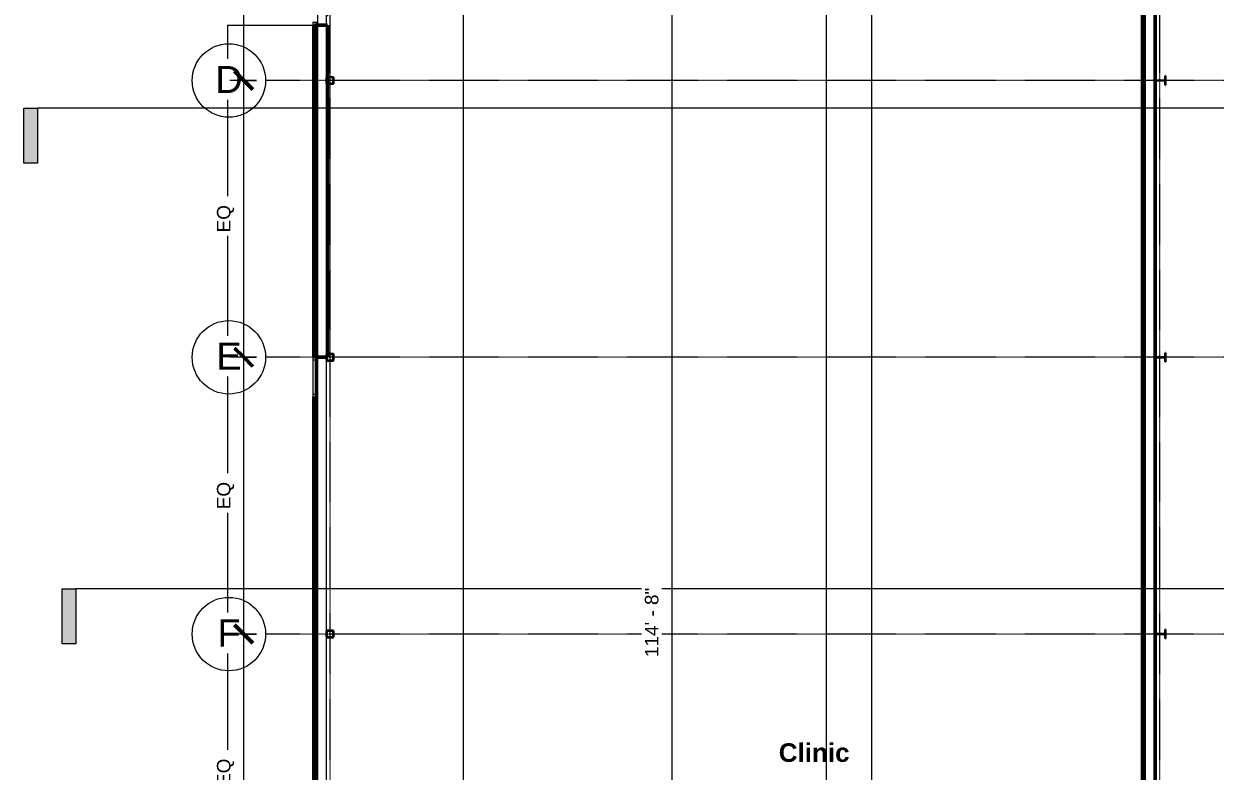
# Model space of a CAD drawing. Header units: inches. Extents: x 21806 to 26875, y -23174 to -20350.
# Drawn here: x 21806 to 22845, y -22228 to -21577 of the extents above; entities that cross this region are included whole.
import ezdxf

# ---------------------------------------------------------------- set-up
doc = ezdxf.new("R2010")
doc.units = ezdxf.units.IN
doc.header["$MEASUREMENT"] = 0
doc.linetypes.add('Grid Line 1_2_', pattern=[0.875, 0.5, -0.125, 0.125, -0.125])
for name, color, linetype, lineweight in [('A-ANNO-DIMS', 211, 'Continuous', 9), ('A-ANNO-DIMS-128', 211, 'Continuous', 9), ('A-DETL', 90, 'Continuous', 9), ('A-GLAZ-CURT', 52, 'Continuous', 9), ('A-GLAZ-CWMG', 51, 'Continuous', 9), ('A-WALL', 113, 'Continuous', 13), ('A-WALL-PATT', 111, 'Continuous', 50), ('C-BLDG-PADS', 91, 'Continuous', 9), ('C-TOPO', 7, 'Continuous', 9), ('Conc', 7, 'Continuous', 9), ('G-ANNO-SYMB', 111, 'Continuous', 9), ('L-SITE-WALL', 31, 'Continuous', 13), ('M-AREA-IDEN', 171, 'Continuous', 9), ('S-BEAM', 12, 'Continuous', 9), ('S-COLS', 52, 'Continuous', 9), ('S-GRID', 1, 'Continuous', 9), ('S-GRID-IDEN', 1, 'Continuous', 9)]:
    doc.layers.add(name, color=color, linetype=linetype, lineweight=lineweight)
doc.styles.add('Arial', font='arial.ttf', dxfattribs={"height": 11.802395})
doc.styles.add('Arial_1', font='arial.ttf', dxfattribs={"height": 23.60479})
doc.styles.add('Arial_B_1', font='arialbd.ttf', dxfattribs={"height": 16.236099})
doc.dimstyles.new('Linear_-_3_32__Arial', dxfattribs={"dimscale": 12, "dimtxt": 12, "dimasz": 1.333333, "dimexe": 1, "dimexo": 0.666667, "dimgap": 0.666667, "dimtad": 1, "dimdec": 0, "dimzin": 1, "dimdsep": 46, "dimlunit": 4, "dimtxsty": 'Arial', "dimblk1": 'OBLIQUE', "dimblk2": 'OBLIQUE', "dimsah": 1, "dimcen": 0.09, "dimdle": 1, "dimazin": 0, "dimtfac": 1, "dimtdec": 4, "dimtix": 1, "dimtmove": 0, "dimatfit": 3, "dimfxl": 1, "dimtvp": 1, "dimtfill": 1, "dimfrac": 2, "dimtolj": 1, "dimtzin": 0, "dimarcsym": 2})
doc.dimstyles.new('Linear_-_3_32__Arial_2', dxfattribs={"dimscale": 12, "dimtxt": 12, "dimasz": 1.333333, "dimexe": 1, "dimexo": 0.666667, "dimgap": 0.666667, "dimtad": 1, "dimdec": 0, "dimzin": 1, "dimdsep": 46, "dimlunit": 4, "dimtxsty": 'Arial', "dimblk1": 'OBLIQUE', "dimblk2": 'OBLIQUE', "dimsah": 1, "dimcen": 0.09, "dimdle": 1, "dimazin": 0, "dimtfac": 1, "dimtdec": 4, "dimtix": 1, "dimtmove": 0, "dimatfit": 3, "dimfxl": 1, "dimtvp": 1, "dimtfill": 1, "dimfrac": 2, "dimtolj": 1, "dimtzin": 0, "dimarcsym": 2})
doc.dimstyles.new('Linear_-_3_32__Arial_3', dxfattribs={"dimscale": 12, "dimtxt": 12, "dimasz": 1.333333, "dimexe": 1, "dimexo": 0.666667, "dimgap": 0.666667, "dimtad": 1, "dimdec": 0, "dimzin": 1, "dimdsep": 46, "dimlunit": 4, "dimtxsty": 'Arial', "dimblk1": 'OBLIQUE', "dimblk2": 'OBLIQUE', "dimsah": 1, "dimcen": 0.09, "dimdle": 1, "dimazin": 0, "dimtfac": 1, "dimtdec": 4, "dimtix": 1, "dimtmove": 0, "dimatfit": 3, "dimfxl": 1, "dimtvp": 1, "dimtfill": 1, "dimfrac": 2, "dimtolj": 1, "dimtzin": 0, "dimarcsym": 2})
pattern_1 = [(45, (0, 0), (-12.671354, 12.671354), []), (45, (0, 19.2), (-12.671354, 12.671354), [])]
pattern_2 = [(0, (0, 0), (0, 16), []), (90, (0, 0), (-16, 1e-15), [])]

# ---------------------------------------------------------------- blocks, each defined once
blk = doc.blocks.new('Girt_C - 8_D-948188-First Floor Plan')
at = {"layer": 'S-BEAM'}
for p, q in [((22061.6, -21143.7), (22061.6, -21178.2)), ((22069.6, -21178.2), (22069.6, -21146.3)), ((22061.6, -21540.9), (22061.6, -21578.2)), ((22069.6, -21578.2), (22069.6, -21540.9)), ((22061.6, -21867.4), (22061.6, -22336.6)), ((22069.6, -22106.3), (22069.6, -21870.1)), ((22069.6, -22336.6), (22069.6, -22111.3)), ((22061.6, -22545.1), (22061.6, -22685.8)), ((22069.6, -22686.6), (22069.6, -22545.6)), ((22061.6, -22689.8), (22061.6, -22786.2)), ((22069.6, -22687.6), (22069.6, -22686.6)), ((22069.6, -22781.8), (22069.6, -22687.6)), ((22061.8, -22786.2), (22061.6, -22786.2)), ((22069.5, -22786.2), (22061.8, -22786.2)), ((22069.6, -22786.2), (22069.5, -22786.2))]:
    blk.add_line(p, q, dxfattribs=at)
blk = doc.blocks.new('Rectangular Mullion - Profile_Polycarbonate_right-791729-First Floor Plan')
at = {"layer": 'A-GLAZ-CWMG', "lineweight": 20}
for p, q in [((0, 0.984875), (-2.834, 0.984875)), ((-2.834, 0.984875), (-2.834, 0.859875)), ((-2.834, 0.859875), (-2.7715, 0.859875)), ((-2.7715, 0.859875), (-2.7715, 0.922375)), ((-2.7715, 0.922375), (-0.0625, 0.922375)), ((-0.0625, 0.922375), (-0.0625, -1.078625)), ((0, -1.141125), (0, 0.984875)), ((-3.372, -0.787125), (-3.622, -0.787125)), ((-3.622, -0.787125), (-3.622, -1.141125)), ((-3.622, -1.141125), (0, -1.141125)), ((-3.5595, -1.078625), (-3.5595, -0.849625)), ((-3.5595, -0.849625), (-3.372, -0.849625)), ((-0.0625, -1.078625), (-3.5595, -1.078625)), ((-3.372, -0.849625), (-3.372, -0.787125))]:
    blk.add_line(p, q, dxfattribs=at)
blk = doc.blocks.new('System Panel - Glazed-827491-First Floor Plan')
at = {"layer": 'A-GLAZ-CURT', "lineweight": 13}
for p, q in [((15.125, -0.25), (-15.125, -0.25)), ((-15.125, -0.25), (-15.125, -1.25)), ((-15.125, -1.25), (15.125, -1.25)), ((15.125, -1.25), (15.125, -0.25))]:
    blk.add_line(p, q, dxfattribs=at)
at = {"layer": 'A-GLAZ-CURT'}
for p, q in [((-15.125, -1.25), (-15.125, -0.25)), ((15.125, -0.25), (-15.125, -0.25)), ((-15.125, -1.25), (15.125, -1.25)), ((15.125, -0.25), (15.125, -1.25))]:
    blk.add_line(p, q, dxfattribs=at)
blk = doc.blocks.new('Rectangular Mullion - Rectangular Mullion 1-789722-First Floor Plan')
at = {"layer": 'A-GLAZ-CWMG'}
for p, q in [((22057.5, -22303.9), (22057.5, -22334.2)), ((22061.5, -22303.9), (22061.5, -22334.2))]:
    blk.add_line(p, q, dxfattribs=at)
blk = doc.blocks.new('Rectangular Mullion - Rectangular Mullion 1-827436-First Floor Plan')
at = {"layer": 'A-GLAZ-CWMG', "lineweight": 20}
for p, q in [((-2, 2), (0, 2)), ((-2, -2), (-2, 2)), ((0, 2), (0, -2)), ((0, -2), (-2, -2))]:
    blk.add_line(p, q, dxfattribs=at)
blk = doc.blocks.new('Rectangular Mullion - Rectangular Mullion 1-827439-First Floor Plan')
at = {"layer": 'A-GLAZ-CWMG', "lineweight": 20}
for p, q in [((0, 2), (-2, 2)), ((-2, 2), (-2, -2)), ((0, -2), (0, 2)), ((-2, -2), (0, -2))]:
    blk.add_line(p, q, dxfattribs=at)
blk = doc.blocks.new('Grid - Grid Head - Circle-14747-First Floor Plan')
at = {"layer": 'S-GRID-IDEN'}
blk.add_circle((0, 0), 0.25, dxfattribs=at)
blk = doc.blocks.new('Section - 3_32_ x 3_8_-18514-First Floor Plan')
at = {"layer": 'G-ANNO-SYMB'}
blk.add_hatch(color=256, dxfattribs=at).paths.add_polyline_path([(0, 0.375), (0, 0), (-0.09375, 0), (-0.09375, 0.375)], flags=0)
for p, q in [((0, 0.375), (-0.09375, 0.375)), ((-0.09375, 0.375), (-0.09375, 0)), ((0, 0), (0, 0.375)), ((-0.09375, 0), (0, 0))]:
    blk.add_line(p, q, dxfattribs=at)
blk = doc.blocks.new('DIMBLOCK21-First Floor Plan')
at = {"layer": 'A-ANNO-DIMS-128'}
for p, q in [((22373.9, -21410.9), (22358.6, -21410.9)), ((22370.6, -21410.9), (22370.6, -22798.7)), ((22370.6, -21410.9), (22373.9, -21410.9)), ((22450.8, -22786.7), (22358.6, -22786.7)), ((22370.6, -22786.7), (22450.8, -22786.7))]:
    blk.add_line(p, q, dxfattribs=at)
at = {"layer": 'A-ANNO-DIMS-128', "lineweight": 50}
for p, q in [((22370.6, -21410.9), (22362.6, -21402.9)), ((22370.6, -21410.9), (22378.6, -21418.9)), ((22370.6, -22786.7), (22362.6, -22778.7)), ((22370.6, -22786.7), (22378.6, -22794.7))]:
    blk.add_line(p, q, dxfattribs=at)
at = {"layer": 'A-ANNO-DIMS-128', "color": 0, "insert": (22347.2, -22128.8), "char_height": 11.8, "width": 72, "attachment_point": 1, "rotation": 90, "line_spacing_factor": 0.938532, "style": 'Arial', "bg_fill": 3, "box_fill_scale": 1.25, "bg_fill_color": 0, "bg_fill_transparency": 0}
blk.add_mtext('114\' - 8"', dxfattribs=at)
blk = doc.blocks.new('_Oblique')
at = {"color": 0, "linetype": 'ByBlock', "lineweight": -2}
blk.add_line((-0.5, -0.5), (0.5, 0.5), dxfattribs=at)
blk = doc.blocks.new('DIMBLOCK22-First Floor Plan')
at = {"layer": 'A-ANNO-DIMS-128'}
for p, q in [((22599.8, -21418.9), (22599.8, -21476.7)), ((22599.8, -21464.7), (22599.8, -21418.9)), ((22070.3, -21570.2), (22070.3, -21452.7)), ((22058.3, -21464.7), (22599.8, -21464.7)), ((22070.3, -21464.7), (22070.3, -21570.2))]:
    blk.add_line(p, q, dxfattribs=at)
at = {"layer": 'A-ANNO-DIMS-128', "lineweight": 50}
for p, q in [((22070.3, -21464.7), (22078.3, -21456.7)), ((22599.8, -21464.7), (22607.8, -21456.7)), ((22070.3, -21464.7), (22062.3, -21472.7)), ((22599.8, -21464.7), (22591.8, -21472.7))]:
    blk.add_line(p, q, dxfattribs=at)
at = {"layer": 'A-ANNO-DIMS-128', "color": 0, "insert": (22309.5, -21441.3), "char_height": 11.8, "width": 61.145, "attachment_point": 1, "line_spacing_factor": 0.938532, "style": 'Arial', "bg_fill": 3, "box_fill_scale": 1.25, "bg_fill_color": 0, "bg_fill_transparency": 0}
blk.add_mtext('44\' - 2"', dxfattribs=at)
blk = doc.blocks.new('DIMBLOCK31-First Floor Plan')
at = {"layer": 'A-ANNO-DIMS-128', "lineweight": 50}
for p, q in [((21997.3, -22108.8), (21989.3, -22100.8)), ((21997.3, -22108.8), (22005.3, -22116.8)), ((21997.3, -22350.1), (21989.3, -22342.1)), ((21997.3, -22350.1), (22005.3, -22358.1))]:
    blk.add_line(p, q, dxfattribs=at)
at = {"layer": 'A-ANNO-DIMS-128'}
for p, q in [((22008.4, -22108.8), (21985.3, -22108.8)), ((21997.3, -22362.1), (21997.3, -22108.8)), ((21997.3, -22108.8), (22008.4, -22108.8)), ((22008.4, -22350.1), (21985.3, -22350.1)), ((21997.3, -22350.1), (22008.4, -22350.1))]:
    blk.add_line(p, q, dxfattribs=at)
at = {"layer": 'A-ANNO-DIMS-128', "color": 0, "insert": (21974, -22241.2), "char_height": 11.8, "width": 28.357, "attachment_point": 1, "rotation": 90, "line_spacing_factor": 0.938532, "style": 'Arial', "bg_fill": 3, "box_fill_scale": 1.25, "bg_fill_color": 0, "bg_fill_transparency": 0}
blk.add_mtext('EQ', dxfattribs=at)
blk = doc.blocks.new('DIMBLOCK32-First Floor Plan')
at = {"layer": 'A-ANNO-DIMS-128'}
for p, q in [((22008.4, -21867.6), (21985.3, -21867.6)), ((21997.3, -22108.8), (21997.3, -21867.6)), ((21997.3, -21867.6), (22008.4, -21867.6)), ((22008.4, -22108.8), (21985.3, -22108.8)), ((21997.3, -22108.8), (22008.4, -22108.8))]:
    blk.add_line(p, q, dxfattribs=at)
at = {"layer": 'A-ANNO-DIMS-128', "lineweight": 50}
for p, q in [((21997.3, -21867.6), (21989.3, -21859.6)), ((21997.3, -21867.6), (22005.3, -21875.6)), ((21997.3, -22108.8), (21989.3, -22100.8)), ((21997.3, -22108.8), (22005.3, -22116.8))]:
    blk.add_line(p, q, dxfattribs=at)
at = {"layer": 'A-ANNO-DIMS-128', "color": 0, "insert": (21974, -22000), "char_height": 11.8, "width": 28.357, "attachment_point": 1, "rotation": 90, "line_spacing_factor": 0.938532, "style": 'Arial', "bg_fill": 3, "box_fill_scale": 1.25, "bg_fill_color": 0, "bg_fill_transparency": 0}
blk.add_mtext('EQ', dxfattribs=at)
blk = doc.blocks.new('DIMBLOCK33-First Floor Plan')
at = {"layer": 'A-ANNO-DIMS-128', "lineweight": 50}
for p, q in [((21997.3, -21626.3), (21989.3, -21618.3)), ((21997.3, -21626.3), (22005.3, -21634.3)), ((21997.3, -21867.6), (21989.3, -21859.6)), ((21997.3, -21867.6), (22005.3, -21875.6))]:
    blk.add_line(p, q, dxfattribs=at)
at = {"layer": 'A-ANNO-DIMS-128'}
for p, q in [((22008.4, -21626.3), (21985.3, -21626.3)), ((21997.3, -21867.6), (21997.3, -21626.3)), ((21997.3, -21626.3), (22008.4, -21626.3)), ((22008.4, -21867.6), (21985.3, -21867.6)), ((21997.3, -21867.6), (22008.4, -21867.6))]:
    blk.add_line(p, q, dxfattribs=at)
at = {"layer": 'A-ANNO-DIMS-128', "color": 0, "insert": (21974, -21758.7), "char_height": 11.8, "width": 28.357, "attachment_point": 1, "rotation": 90, "line_spacing_factor": 0.938532, "style": 'Arial', "bg_fill": 3, "box_fill_scale": 1.25, "bg_fill_color": 0, "bg_fill_transparency": 0}
blk.add_mtext('EQ', dxfattribs=at)
blk = doc.blocks.new('DIMBLOCK34-First Floor Plan')
at = {"layer": 'A-ANNO-DIMS-128', "lineweight": 50}
for p, q in [((21997.3, -21385.1), (21989.3, -21377.1)), ((21997.3, -21385.1), (22005.3, -21393.1)), ((21997.3, -21626.3), (21989.3, -21618.3)), ((21997.3, -21626.3), (22005.3, -21634.3))]:
    blk.add_line(p, q, dxfattribs=at)
at = {"layer": 'A-ANNO-DIMS-128'}
for p, q in [((22008.4, -21385.1), (21985.3, -21385.1)), ((21997.3, -21626.3), (21997.3, -21385.1)), ((21997.3, -21385.1), (22008.4, -21385.1)), ((22008.4, -21626.3), (21985.3, -21626.3)), ((21997.3, -21626.3), (22008.4, -21626.3))]:
    blk.add_line(p, q, dxfattribs=at)
at = {"layer": 'A-ANNO-DIMS-128', "color": 0, "insert": (21974, -21517.5), "char_height": 11.8, "width": 28.357, "attachment_point": 1, "rotation": 90, "line_spacing_factor": 0.938532, "style": 'Arial', "bg_fill": 3, "box_fill_scale": 1.25, "bg_fill_color": 0, "bg_fill_transparency": 0}
blk.add_mtext('EQ', dxfattribs=at)

msp = doc.modelspace()

# ---------------------------------------------------------------- hatches: boundary and pattern name
at = {"layer": 'A-WALL-PATT', "lineweight": 9}
h = msp.add_hatch(dxfattribs=at)
h.set_pattern_fill('FP_12', color=256, style=0, pattern_type=2)
h.set_pattern_definition(pattern_2)
h.paths.add_polyline_path([(22783.5, -22253.4), (22783.5, -21413.2), (22782.5, -21413.2), (22782.5, -22253.4)], flags=0)
h.paths.add_polyline_path([(22782.5, -21408.5), (22783.5, -21408.5), (22783.5, -21368.7), (22782.5, -21368.7), (22782.5, -21407.1)], flags=0)
h.paths.add_polyline_path([(22783.5, -21336.7), (22783.5, -21292.8), (22782.5, -21292.8), (22782.5, -21336.7)], flags=0)
h.paths.add_polyline_path([(22782.5, -21234.6), (22783.5, -21234.6), (22783.5, -21192.2), (22782.5, -21192.2)], flags=0)
h.paths.add_polyline_path([(22783.5, -21160.2), (22783.5, -21124.8), (22782.5, -21124.8), (22782.5, -21160.2)], flags=0)
h = msp.add_hatch(dxfattribs=at)
h.set_pattern_fill('FP_12', color=256, style=0, pattern_type=2)
h.set_pattern_definition(pattern_2)
h.paths.add_polyline_path([(22060.1, -21867.4), (22060.9, -21867.4), (22060.9, -21578.2), (22060.1, -21578.2), (22060.1, -21833.2)], flags=0)
h = msp.add_hatch(dxfattribs=at)
h.set_pattern_fill('FP_10', color=256, style=0, pattern_type=2)
h.set_pattern_definition([(0, (0, 0), (40.96, 10.24), [1.69, -29.03, 1.69, -29.03, -163.84]), (0, (0, 0), (40.96, 10.24), [-61.44, 1.69, -59.75, 1.69, -29.03, -71.68]), (0, (0, 0), (40.96, 10.24), [-153.6, 1.69, -18.79, 1.69, -49.51]), (120, (15.36, 5.12), (-29.3481, 30.3524005), [1.69, -29.03, 1.69, -29.03, -163.84]), (120, (15.36, 5.12), (-29.3481, 30.3524005), [-61.44, 1.69, -59.75, 1.69, -29.03, -71.68]), (120, (15.36, 5.12), (-29.3481, 30.3524005), [-153.6, 1.69, -18.79, 1.69, -49.51]), (240, (20.48, 25.6), (-11.6119, -40.5924005), [1.69, -29.03, 1.69, -29.03, -163.84]), (240, (20.48, 25.6), (-11.6119, -40.5924005), [-61.44, 1.69, -59.75, 1.69, -29.03, -71.68]), (240, (20.48, 25.6), (-11.6119, -40.5924005), [-153.6, 1.69, -18.79, 1.69, -49.51])])
h.paths.add_polyline_path([(22070.3, -21867.4), (22070.3, -21578.2), (22069.6, -21578.2), (22069.6, -21867.4)], flags=0)
at = {"layer": 'S-COLS'}
h = msp.add_hatch(dxfattribs=at)
h.set_pattern_fill('FP_1', color=256, style=0, pattern_type=2)
h.set_pattern_definition(pattern_1)
h.paths.add_polyline_path([(22075.2, -21629.3), (22075.5, -21629.2), (22075.6, -21628.8), (22075.6, -21623.8), (22075.5, -21623.4), (22075.2, -21623.3), (22070.1, -21623.3), (22069.8, -21623.4), (22069.6, -21623.8), (22069.6, -21628.8), (22069.8, -21629.2), (22070.1, -21629.3)], flags=0)
h.paths.add_polyline_path([(22070.1, -21629.1), (22069.9, -21629), (22069.9, -21628.8), (22069.9, -21623.8), (22069.9, -21623.6), (22070.1, -21623.5), (22075.2, -21623.5), (22075.3, -21623.6), (22075.4, -21623.8), (22075.4, -21628.8), (22075.3, -21629), (22075.2, -21629.1)], flags=0)
h = msp.add_hatch(dxfattribs=at)
h.set_pattern_fill('FP_1', color=256, style=0, pattern_type=2)
h.set_pattern_definition(pattern_1)
h.paths.add_polyline_path([(22791.5, -21630.3), (22792, -21630.3), (22792, -21627.1), (22792.2, -21626.6), (22792.6, -21626.4), (22800.1, -21626.4), (22800.6, -21626.6), (22800.8, -21627.1), (22800.8, -21630.3), (22801.3, -21630.3), (22801.3, -21622.3), (22800.8, -21622.3), (22800.8, -21625.5), (22800.6, -21626), (22800.1, -21626.2), (22792.6, -21626.2), (22792.2, -21626), (22792, -21625.5), (22792, -21622.3), (22791.5, -21622.3)], flags=0)
h = msp.add_hatch(dxfattribs=at)
h.set_pattern_fill('FP_1', color=256, style=0, pattern_type=2)
h.set_pattern_definition(pattern_1)
h.paths.add_polyline_path([(22070.1, -21870.6), (22075.2, -21870.6), (22075.5, -21870.4), (22075.6, -21870.1), (22075.6, -21865), (22075.5, -21864.7), (22075.2, -21864.6), (22070.1, -21864.6), (22069.8, -21864.7), (22069.6, -21865), (22069.6, -21870.1), (22069.8, -21870.4)], flags=0)
h.paths.add_polyline_path([(22070.1, -21870.3), (22069.9, -21870.3), (22069.9, -21870.1), (22069.9, -21865), (22069.9, -21864.9), (22070.1, -21864.8), (22075.2, -21864.8), (22075.3, -21864.9), (22075.4, -21865), (22075.4, -21870.1), (22075.3, -21870.3), (22075.2, -21870.3)], flags=0)
h = msp.add_hatch(dxfattribs=at)
h.set_pattern_fill('FP_1', color=256, style=0, pattern_type=2)
h.set_pattern_definition(pattern_1)
h.paths.add_polyline_path([(22792, -21871.5), (22792, -21868.4), (22792.2, -21867.9), (22792.6, -21867.7), (22800.1, -21867.7), (22800.6, -21867.9), (22800.8, -21868.4), (22800.8, -21871.5), (22801.3, -21871.5), (22801.3, -21863.6), (22800.8, -21863.6), (22800.8, -21866.7), (22800.6, -21867.2), (22800.1, -21867.4), (22792.6, -21867.4), (22792.2, -21867.2), (22792, -21866.7), (22792, -21863.6), (22791.5, -21863.6), (22791.5, -21871.5)], flags=0)
h = msp.add_hatch(dxfattribs=at)
h.set_pattern_fill('FP_1', color=256, style=0, pattern_type=2)
h.set_pattern_definition(pattern_1)
h.paths.add_polyline_path([(22070.1, -22111.8), (22075.2, -22111.8), (22075.5, -22111.7), (22075.6, -22111.3), (22075.6, -22106.3), (22075.5, -22105.9), (22075.2, -22105.8), (22070.1, -22105.8), (22069.8, -22105.9), (22069.6, -22106.3), (22069.6, -22111.3), (22069.8, -22111.7)], flags=0)
h.paths.add_polyline_path([(22070.1, -22111.6), (22069.9, -22111.5), (22069.9, -22111.3), (22069.9, -22106.3), (22069.9, -22106.1), (22070.1, -22106), (22075.2, -22106), (22075.3, -22106.1), (22075.4, -22106.3), (22075.4, -22111.3), (22075.3, -22111.5), (22075.2, -22111.6)], flags=0)
h = msp.add_hatch(dxfattribs=at)
h.set_pattern_fill('FP_1', color=256, style=0, pattern_type=2)
h.set_pattern_definition(pattern_1)
h.paths.add_polyline_path([(22800.8, -22112.8), (22801.3, -22112.8), (22801.3, -22104.8), (22800.8, -22104.8), (22800.8, -22108), (22800.6, -22108.5), (22800.1, -22108.7), (22792.6, -22108.7), (22792.2, -22108.5), (22792, -22108), (22792, -22104.8), (22791.5, -22104.8), (22791.5, -22112.8), (22792, -22112.8), (22792, -22109.6), (22792.2, -22109.1), (22792.6, -22108.9), (22800.1, -22108.9), (22800.6, -22109.1), (22800.8, -22109.6)], flags=0)

# ---------------------------------------------------------------- linework, layer by layer
at = {"layer": 'A-DETL'}
msp.add_line((22189, -22787.3), (22189, -21413.2), dxfattribs=at)
at = {"layer": 'A-WALL'}
for p, q in [((22791.5, -21368.7), (22791.5, -22253.4)), ((22782.5, -21413.2), (22782.5, -22253.4)), ((22783.5, -21412.6), (22783.5, -22253.4)), ((22059.3, -21578.2), (22059.3, -21867.4)), ((22060.1, -21578.2), (22060.1, -21867.4)), ((22060.9, -21578.2), (22060.9, -21867.4)), ((22061.6, -21578.2), (22061.6, -21867.4)), ((22069.6, -21578.2), (22069.6, -21867.4))]:
    msp.add_line(p, q, dxfattribs=at)
at = {"layer": 'A-WALL', "lineweight": 50}
for p, q in [((22059.4, -21902), (22059.4, -22301.6)), ((22060.9, -21902), (22059.4, -21902)), ((22060.9, -22301.6), (22060.9, -21902))]:
    msp.add_line(p, q, dxfattribs=at)
at = {"layer": 'C-BLDG-PADS'}
for p, q in [((22057.6, -21577.9), (22057.6, -21867.7)), ((22057.6, -21901.9), (22057.6, -22301.9))]:
    msp.add_line(p, q, dxfattribs=at)
at = {"layer": 'C-TOPO'}
for p, q in [((22057.6, -21867.7), (22057.6, -21577.9)), ((22057.6, -22301.9), (22057.6, -21901.9))]:
    msp.add_line(p, q, dxfattribs=at)
at = {"layer": 'Conc'}
for q in [(22059, -21578.2), (21983.2, -22301.7)]:
    msp.add_line((21983.2, -21578.2), q, dxfattribs=at)
at = {"layer": 'G-ANNO-SYMB'}
for p, q in [((22544.9, -20427.1), (22544.9, -23161.9)), ((22505.2, -20818.1), (22505.2, -23161.9)), ((26316.2, -21650.5), (21817.6, -21650.5)), ((26326.7, -22069.4), (21851, -22069.4))]:
    msp.add_line(p, q, dxfattribs=at)
at = {"layer": 'L-SITE-WALL', "lineweight": 50}
for p, q in [((22792.1, -22253.4), (22792.1, -21368.7)), ((22781, -21413.2), (22781, -22253.4)), ((22070.3, -21578.2), (22059, -21578.2)), ((22059, -21578.2), (22059, -21867.4)), ((22070.3, -21867.4), (22070.3, -21578.2)), ((22059, -21867.4), (22070.3, -21867.4))]:
    msp.add_line(p, q, dxfattribs=at)
at = {"layer": 'S-COLS', "lineweight": 30}
for p, q in [((22069.6, -21623.8), (22069.6, -21628.8)), ((22069.9, -21628.8), (22069.9, -21623.8)), ((22075.2, -21623.3), (22070.1, -21623.3)), ((22070.1, -21623.5), (22075.2, -21623.5)), ((22075.2, -21629.1), (22070.1, -21629.1)), ((22070.1, -21629.3), (22075.2, -21629.3)), ((22075.4, -21623.8), (22075.4, -21628.8)), ((22075.6, -21628.8), (22075.6, -21623.8)), ((22792, -21622.3), (22791.5, -21622.3)), ((22791.5, -21622.3), (22791.5, -21630.3)), ((22791.5, -21630.3), (22792, -21630.3)), ((22792, -21625.5), (22792, -21622.3)), ((22792, -21630.3), (22792, -21627.1)), ((22800.1, -21626.2), (22792.6, -21626.2)), ((22792.6, -21626.4), (22800.1, -21626.4)), ((22801.3, -21622.3), (22800.8, -21622.3)), ((22800.8, -21622.3), (22800.8, -21625.5)), ((22800.8, -21627.1), (22800.8, -21630.3)), ((22800.8, -21630.3), (22801.3, -21630.3)), ((22801.3, -21630.3), (22801.3, -21622.3)), ((22069.6, -21865), (22069.6, -21870.1)), ((22069.9, -21870.1), (22069.9, -21865)), ((22075.2, -21864.6), (22070.1, -21864.6)), ((22070.1, -21864.8), (22075.2, -21864.8)), ((22075.4, -21865), (22075.4, -21870.1)), ((22075.6, -21870.1), (22075.6, -21865)), ((22792, -21863.6), (22791.5, -21863.6)), ((22791.5, -21863.6), (22791.5, -21871.5)), ((22792, -21866.7), (22792, -21863.6)), ((22792, -21871.5), (22792, -21868.4)), ((22800.1, -21867.4), (22792.6, -21867.4)), ((22792.6, -21867.7), (22800.1, -21867.7)), ((22801.3, -21863.6), (22800.8, -21863.6)), ((22800.8, -21863.6), (22800.8, -21866.7)), ((22800.8, -21868.4), (22800.8, -21871.5)), ((22801.3, -21871.5), (22801.3, -21863.6)), ((22075.2, -21870.3), (22070.1, -21870.3)), ((22070.1, -21870.6), (22075.2, -21870.6)), ((22791.5, -21871.5), (22792, -21871.5)), ((22800.8, -21871.5), (22801.3, -21871.5)), ((22069.6, -22106.3), (22069.6, -22111.3)), ((22069.9, -22111.3), (22069.9, -22106.3)), ((22075.2, -22105.8), (22070.1, -22105.8)), ((22070.1, -22106), (22075.2, -22106)), ((22075.4, -22106.3), (22075.4, -22111.3)), ((22075.6, -22111.3), (22075.6, -22106.3)), ((22792, -22104.8), (22791.5, -22104.8)), ((22791.5, -22104.8), (22791.5, -22112.8)), ((22792, -22108), (22792, -22104.8)), ((22801.3, -22104.8), (22800.8, -22104.8)), ((22800.8, -22104.8), (22800.8, -22108)), ((22801.3, -22112.8), (22801.3, -22104.8)), ((22075.2, -22111.6), (22070.1, -22111.6)), ((22070.1, -22111.8), (22075.2, -22111.8)), ((22791.5, -22112.8), (22792, -22112.8)), ((22792, -22112.8), (22792, -22109.6)), ((22800.1, -22108.7), (22792.6, -22108.7)), ((22792.6, -22108.9), (22800.1, -22108.9)), ((22800.8, -22109.6), (22800.8, -22112.8)), ((22800.8, -22112.8), (22801.3, -22112.8))]:
    msp.add_line(p, q, dxfattribs=at)
for centre, radius, start, end in [((22070.1, -21623.8), 0.466, 90, 180), ((22070.1, -21628.8), 0.466, 180, 270), ((22070.1, -21623.8), 0.233, 90, 180), ((22070.1, -21628.8), 0.233, 180, 270), ((22075.2, -21623.8), 0.466, 0, 90), ((22075.2, -21623.8), 0.233, 0, 90), ((22075.2, -21628.8), 0.466, 270, 0), ((22075.2, -21628.8), 0.233, 270, 0), ((22792.6, -21625.5), 0.691, 180, 270), ((22792.6, -21627.1), 0.691, 90, 180), ((22800.1, -21625.5), 0.691, 270, 0), ((22800.1, -21627.1), 0.691, 0, 90), ((22070.1, -21865), 0.466, 90, 180), ((22070.1, -21865), 0.233, 90, 180), ((22075.2, -21865), 0.466, 0, 90), ((22075.2, -21865), 0.233, 0, 90), ((22792.6, -21866.7), 0.691, 180, 270), ((22792.6, -21868.4), 0.691, 90, 180), ((22800.1, -21866.7), 0.691, 270, 0), ((22800.1, -21868.4), 0.691, 0, 90), ((22070.1, -21870.1), 0.466, 180, 270), ((22070.1, -21870.1), 0.233, 180, 270), ((22075.2, -21870.1), 0.466, 270, 0), ((22075.2, -21870.1), 0.233, 270, 0), ((22070.1, -22106.3), 0.466, 90, 180), ((22070.1, -22106.3), 0.233, 90, 180), ((22075.2, -22106.3), 0.466, 0, 90), ((22075.2, -22106.3), 0.233, 0, 90), ((22792.6, -22108), 0.691, 180, 270), ((22800.1, -22108), 0.691, 270, 0), ((22070.1, -22111.3), 0.466, 180, 270), ((22070.1, -22111.3), 0.233, 180, 270), ((22075.2, -22111.3), 0.466, 270, 0), ((22075.2, -22111.3), 0.233, 270, 0), ((22792.6, -22109.6), 0.691, 90, 180), ((22800.1, -22109.6), 0.691, 0, 90)]:
    msp.add_arc(centre, radius, start, end, dxfattribs=at)
at = {"layer": 'S-GRID', "linetype": 'Grid Line 1_2_'}
for p, q in [((22072.6, -23162.9), (22072.6, -20779.9)), ((22796.4, -23162.9), (22796.4, -20779.9)), ((26492.8, -21626.3), (22016.4, -21626.3)), ((26492.8, -21867.6), (22016.4, -21867.6)), ((26492.8, -22108.8), (22016.4, -22108.8))]:
    msp.add_line(p, q, dxfattribs=at)

# ---------------------------------------------------------------- block references
at = {"layer": 'A-GLAZ-CURT', "rotation": 89.99999999996432}
msp.add_blockref('System Panel - Glazed-827491-First Floor Plan', (22059.5, -21884.8), dxfattribs=at)
at = {"layer": 'A-GLAZ-CWMG'}
for name, p, rotation in [('Rectangular Mullion - Rectangular Mullion 1-827439-First Floor Plan', (22059.5, -21577.9), 269.9999999999621), ('Rectangular Mullion - Rectangular Mullion 1-827439-First Floor Plan', (22059.5, -21901.9), 269.9999999999644), ('Rectangular Mullion - Profile_Polycarbonate_right-791729-First Floor Plan', (22060.1, -21901.9), 89.999999999992)]:
    msp.add_blockref(name, p, dxfattribs=dict(at, rotation=rotation))
at = {"layer": 'A-GLAZ-CWMG', "extrusion": (0, 0, -1), "rotation": 90.00000000003568}
msp.add_blockref('Rectangular Mullion - Rectangular Mullion 1-827436-First Floor Plan', (-22059.5, -21867.7), dxfattribs=at)
at = {"layer": 'A-GLAZ-CWMG'}
msp.add_blockref('Rectangular Mullion - Rectangular Mullion 1-789722-First Floor Plan', (0, 434.2), dxfattribs=at)
at = {"layer": 'G-ANNO-SYMB', "extrusion": (0, 0, -1), "xscale": 127.9999999999999, "yscale": 127.9999999999999, "zscale": 127.9999999999999, "rotation": 180}
for p in [(-21817.6, -21650.5), (-21851, -22069.4)]:
    msp.add_blockref('Section - 3_32_ x 3_8_-18514-First Floor Plan', p, dxfattribs=at)
at = {"layer": 'S-BEAM'}
msp.add_blockref('Girt_C - 8_D-948188-First Floor Plan', (0, 0), dxfattribs=at)
at = {"layer": 'S-GRID-IDEN', "xscale": 127.9999999999999, "yscale": 127.9999999999999, "zscale": 127.9999999999999, "rotation": 89.9999999999998}
for p in [(21984.4, -21626.3), (21984.4, -21867.6), (21984.4, -22108.8)]:
    msp.add_blockref('Grid - Grid Head - Circle-14747-First Floor Plan', p, dxfattribs=at)

# ---------------------------------------------------------------- texts
at = {"layer": 'M-AREA-IDEN', "insert": (22494.8, -22204), "char_height": 16.24, "width": 71.616, "attachment_point": 2, "line_spacing_factor": 0.938532, "style": 'Arial_B_1'}
msp.add_mtext('Clinic', dxfattribs=at)

# ---------------------------------------------------------------- next in the draw order: texts
at = {"layer": 'S-GRID-IDEN', "char_height": 23.6, "attachment_point": 2, "line_spacing_factor": 0.938532, "style": 'Arial_1', "bg_fill": 3, "box_fill_scale": 1.25, "bg_fill_color": 0, "bg_fill_transparency": 0}
for s, insert, width in [('D', (21984.5, -21613.6), 28.224), ('E', (21984.5, -21854.8), 26.208), ('F', (21984.5, -22096.1), 23.904)]:
    msp.add_mtext(s, dxfattribs=dict(at, insert=insert, width=width))

# ---------------------------------------------------------------- next in the draw order: dimensions: what is measured, and where the dimension line sits
at = {"layer": 'A-ANNO-DIMS'}
dim = msp.add_linear_dim(base=(22370.6, -22786.7), p1=(22381.9, -21410.9), p2=(22458.8, -22786.7), angle=90, dimstyle='Linear_-_3_32__Arial_2', override={"dimpost": '<>', "dimfxl": 1377.959485}, dxfattribs=at)
dim.commit()
dim.dimension.update_dxf_attribs({"geometry": 'DIMBLOCK21-First Floor Plan', "text_midpoint": (22356.5, -22098.8)})

# ---------------------------------------------------------------- next in the draw order: dimensions: what is measured, and where the dimension line sits
dim = msp.add_linear_dim(base=(22599.775, -21464.6517), p1=(22070.2652, -21578.1778), p2=(22599.775, -21410.8653), dimstyle='Linear_-_3_32__Arial_3', override={"dimpost": '<>', "dimfxl": 555.314384}, dxfattribs=at)
dim.commit()
dim.dimension.update_dxf_attribs({"geometry": 'DIMBLOCK22-First Floor Plan', "text_midpoint": (22335.0201, -21450.7263)})
dim = msp.add_linear_dim(base=(21997.3, -22108.8), p1=(22016.4, -22350.1), p2=(22016.4, -22108.8), angle=90, text='EQ', dimstyle='Linear_-_3_32__Arial', override={"dimpost": '<>', "dimfxl": 241.25}, dxfattribs=at)
dim.commit()
dim.dimension.update_dxf_attribs({"geometry": 'DIMBLOCK31-First Floor Plan', "text_midpoint": (21982.8, -22229.4)})

# ---------------------------------------------------------------- next in the draw order: dimensions: what is measured, and where the dimension line sits
dim = msp.add_linear_dim(base=(21997.3, -21867.6), p1=(22016.4, -22108.8), p2=(22016.4, -21867.6), angle=90, text='EQ', dimstyle='Linear_-_3_32__Arial', override={"dimpost": '<>', "dimfxl": 241.25}, dxfattribs=at)
dim.commit()
dim.dimension.update_dxf_attribs({"geometry": 'DIMBLOCK32-First Floor Plan', "text_midpoint": (21982.8, -21988.2)})

# ---------------------------------------------------------------- next in the draw order: dimensions: what is measured, and where the dimension line sits
dim = msp.add_linear_dim(base=(21997.3, -21626.3), p1=(22016.4, -21867.6), p2=(22016.4, -21626.3), angle=90, text='EQ', dimstyle='Linear_-_3_32__Arial', override={"dimpost": '<>', "dimfxl": 241.25}, dxfattribs=at)
dim.commit()
dim.dimension.update_dxf_attribs({"geometry": 'DIMBLOCK33-First Floor Plan', "text_midpoint": (21982.8, -21746.9)})

# ---------------------------------------------------------------- next in the draw order: dimensions: what is measured, and where the dimension line sits
dim = msp.add_linear_dim(base=(21997.3, -21385.1), p1=(22016.4, -21626.3), p2=(22016.4, -21385.1), angle=90, text='EQ', dimstyle='Linear_-_3_32__Arial', override={"dimpost": '<>', "dimfxl": 241.25}, dxfattribs=at)
dim.commit()
dim.dimension.update_dxf_attribs({"geometry": 'DIMBLOCK34-First Floor Plan', "text_midpoint": (21982.8, -21505.7)})

doc.saveas('drawing.dxf')
